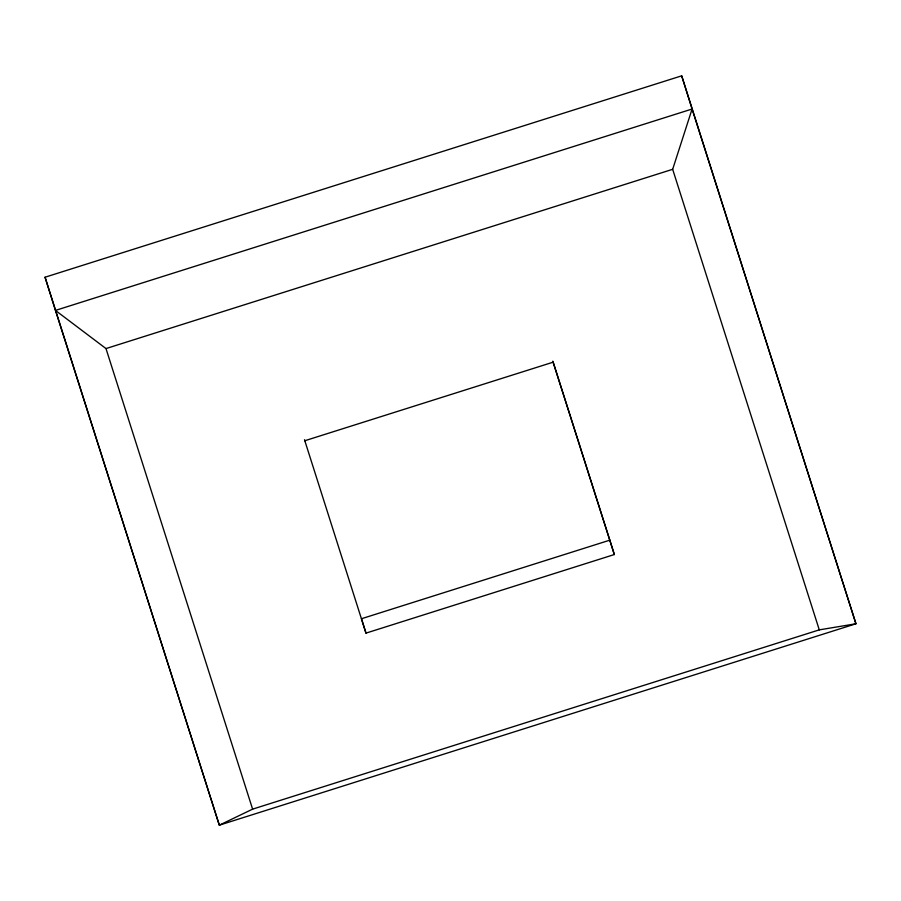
<?xml version="1.0" encoding="UTF-8"?>
<svg xmlns="http://www.w3.org/2000/svg" width="901" height="901" viewBox="0 0 901 901"><rect width="100%" height="100%" fill="white"/><g stroke="black" fill="none" stroke-linecap="round" stroke-linejoin="round"><path stroke-width="1.35" d="M45.05 277.226L219.315 825.17L252.607 809.143L105.991 348.574L55.457 310.417L692.092 109.021L855.95 623.774L819.279 629.867L672.664 169.309L692.092 109.021L681.685 75.83L45.05 277.226L55.457 310.417L219.315 825.17L855.95 623.774L681.685 75.83M105.991 348.574L672.664 169.309M304.752 440.758L553.101 362.191L614.336 554.543L365.986 633.121L304.493 439.733M552.854 361.166L609.831 540.161L361.47 618.739L365.986 633.121M252.607 809.143L819.279 629.867M609.831 540.161L614.336 554.543"/></g></svg>
